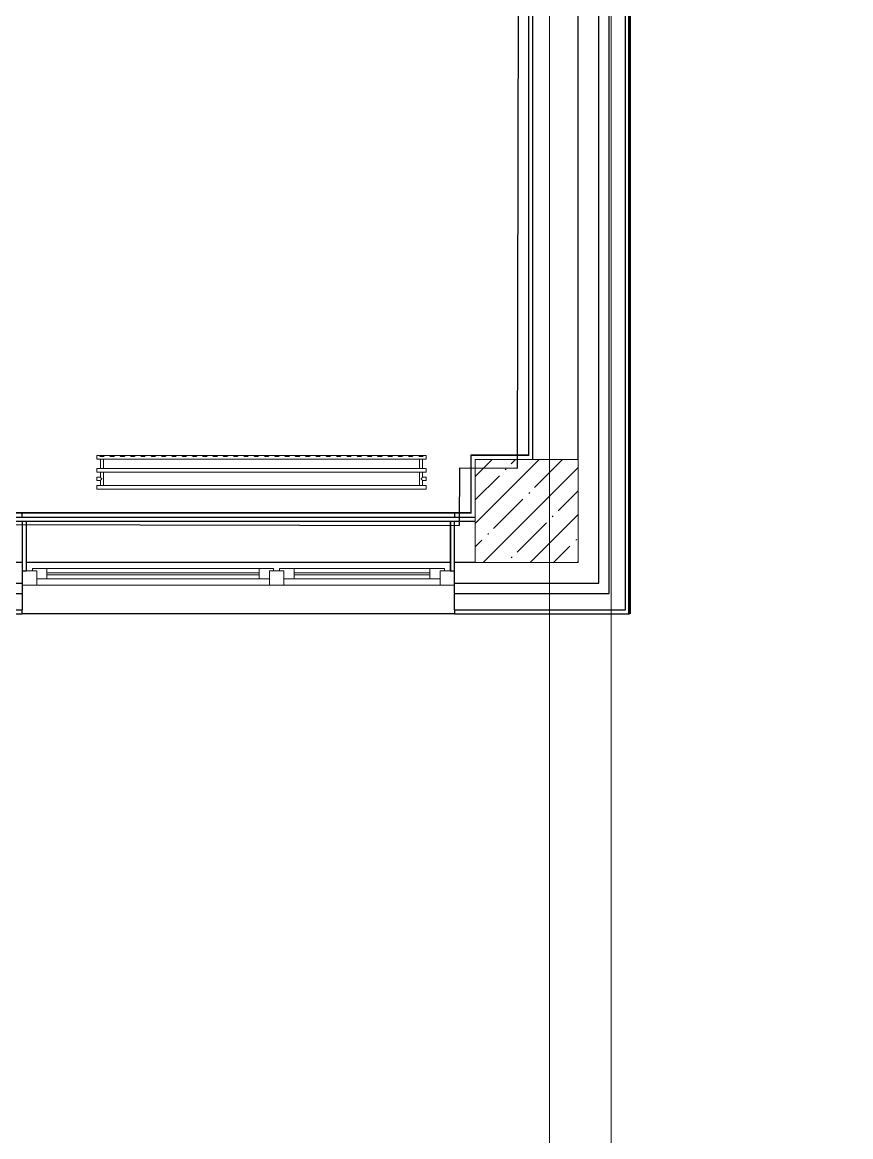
# Model space of a CAD drawing. Header units: millimetres. Extents: x 3914 to 443608, y -156176 to 78197.
# Drawn here: x 108257 to 112281, y -145351 to -139939 of the extents above; entities that cross this region are included whole.
import ezdxf

# ---------------------------------------------------------------- set-up
doc = ezdxf.new("R2010")
doc.units = ezdxf.units.MM
for name, color, linetype, lineweight in [('0) клиннинг', 90, 'Continuous', 60), ('A-FLOR', 7, 'Continuous', 9), ('A-GLAZ', 7, 'Continuous', 9), ('A-GLAZ-1', 7, 'Continuous', 5), ('S-COLS-1', 7, 'Continuous', 5), ('Оси', 7, 'Continuous', 9)]:
    doc.layers.add(name, color=color, linetype=linetype, lineweight=lineweight)
doc.layers.add('M-EQPM-1', color=7, linetype='Continuous', lineweight=9, true_color=0xb2b2b2)

# ---------------------------------------------------------------- blocks, each defined once
blk = doc.blocks.new('120_Окно_СКБ_2Ст - 120_Окно_СКБ_2Ст 2100х2500 _мал створка СЛЕВА_-19967351-Объем проектирования 1 этажа')
at = {"layer": 'A-GLAZ'}
for p, q in [((-1050, -75), (-1050, -5)), ((-1050, -5), (-980, -5)), ((-980, -5), (-980, -75)), ((-220, -35), (-980, -35)), ((-980, -35), (-980, -75)), ((-930, -85), (-930, -35)), ((-270, -85), (-270, -35)), ((-220, -75), (-220, -5)), ((-220, -5), (-150, -5)), ((-220, -75), (-220, -35)), ((-150, -5), (-150, -75)), ((980, -35), (-150, -35)), ((-150, -35), (-150, -75)), ((-100, -85), (-100, -35)), ((930, -85), (930, -35)), ((980, -75), (980, -5)), ((980, -5), (1050, -5)), ((980, -75), (980, -35)), ((1050, -5), (1050, -75)), ((-980, -75), (-1050, -75)), ((-980, -75), (-1000, -75)), ((-1000, -75), (-1000, -85)), ((-1000, -85), (-200, -85)), ((-200, -85), (-1000, -85)), ((-150, -75), (-220, -75)), ((-200, -75), (-220, -75)), ((-200, -85), (-200, -75)), ((-150, -75), (-170, -75)), ((-170, -75), (-170, -85)), ((-170, -85), (1000, -85)), ((1000, -85), (-170, -85)), ((1050, -75), (980, -75)), ((1000, -75), (980, -75)), ((1000, -85), (1000, -75))]:
    blk.add_line(p, q, dxfattribs=at)
at = {"layer": 'A-GLAZ-1'}
for p, q in [((1050, -5), (-1050, -5)), ((-1030, -75), (-1000, -75)), ((-930, -55), (-270, -55)), ((-270, -65), (-930, -65)), ((-200, -75), (-170, -75)), ((-100, -55), (930, -55)), ((930, -65), (-100, -65)), ((1000, -75), (1030, -75))]:
    blk.add_line(p, q, dxfattribs=at)
blk = doc.blocks.new('BSC_Колонна _Прямоугольная - 500х500-V185-Объем проектирования 1 этажа')
at = {"layer": 'S-COLS-1'}
h = blk.add_hatch(dxfattribs=at)
h.set_pattern_fill('FP_174', color=256, style=0, pattern_type=2)
h.set_pattern_definition([(45, (-84450, -3800), (-114.04925, 114.04925), []), (45, (-84335.95, -3800), (-114.04925, 114.04925), [201.613, -40.323, 6.706, -33.617])])
h.paths.add_polyline_path([(-187.2, -250), (250, -250), (250, 250), (-250, 250), (-250, -250)])
for p, q in [((250, 250), (-250, 250)), ((-250, 250), (-250, -250)), ((250, -250), (250, 250)), ((-250, -250), (250, -250))]:
    blk.add_line(p, q, dxfattribs=at)
blk = doc.blocks.new('radiator_prado_classic_z_tip_30_po exemplyaru - Classic Z Тип 30-500-V241-Объем проектирования 1 этажа')
at = {"layer": 'M-EQPM-1'}
for p, q in [((0, 228), (0, 210)), ((1600, 228), (0, 228)), ((0, 210), (0, 228)), ((0, 228), (12.5, 228)), ((12.5, 228), (37.5, 228)), ((37.5, 228), (12.5, 228)), ((12.5, 228), (37.5, 228)), ((12.5, 228), (17.5, 223)), ((12.5, 228), (17.5, 223)), ((32.5, 223), (17.5, 223)), ((17.5, 223), (32.5, 223)), ((32.5, 223), (37.5, 228)), ((37.5, 228), (32.5, 223)), ((37.5, 228), (62.5, 228)), ((62.5, 228), (87.5, 228)), ((87.5, 228), (62.5, 228)), ((62.5, 228), (87.5, 228)), ((62.5, 228), (67.5, 223)), ((62.5, 228), (67.5, 223)), ((82.5, 223), (67.5, 223)), ((67.5, 223), (82.5, 223)), ((82.5, 223), (87.5, 228)), ((87.5, 228), (82.5, 223)), ((87.5, 228), (112.5, 228)), ((112.5, 228), (137.5, 228)), ((137.5, 228), (112.5, 228)), ((112.5, 228), (137.5, 228)), ((112.5, 228), (117.5, 223)), ((112.5, 228), (117.5, 223)), ((132.5, 223), (117.5, 223)), ((117.5, 223), (132.5, 223)), ((132.5, 223), (137.5, 228)), ((137.5, 228), (132.5, 223)), ((137.5, 228), (162.5, 228)), ((162.5, 228), (187.5, 228)), ((187.5, 228), (162.5, 228)), ((162.5, 228), (187.5, 228)), ((162.5, 228), (167.5, 223)), ((162.5, 228), (167.5, 223)), ((182.5, 223), (167.5, 223)), ((167.5, 223), (182.5, 223)), ((182.5, 223), (187.5, 228)), ((187.5, 228), (182.5, 223)), ((187.5, 228), (212.5, 228)), ((212.5, 228), (237.5, 228)), ((237.5, 228), (212.5, 228)), ((212.5, 228), (237.5, 228)), ((212.5, 228), (217.5, 223)), ((212.5, 228), (217.5, 223)), ((232.5, 223), (217.5, 223)), ((217.5, 223), (232.5, 223)), ((232.5, 223), (237.5, 228)), ((237.5, 228), (232.5, 223)), ((237.5, 228), (262.5, 228)), ((262.5, 228), (287.5, 228)), ((287.5, 228), (262.5, 228)), ((262.5, 228), (287.5, 228)), ((262.5, 228), (267.5, 223)), ((262.5, 228), (267.5, 223)), ((282.5, 223), (267.5, 223)), ((267.5, 223), (282.5, 223)), ((282.5, 223), (287.5, 228)), ((287.5, 228), (282.5, 223)), ((287.5, 228), (312.5, 228)), ((312.5, 228), (337.5, 228)), ((337.5, 228), (312.5, 228)), ((312.5, 228), (337.5, 228)), ((312.5, 228), (317.5, 223)), ((312.5, 228), (317.5, 223)), ((332.5, 223), (317.5, 223)), ((317.5, 223), (332.5, 223)), ((332.5, 223), (337.5, 228)), ((337.5, 228), (332.5, 223)), ((337.5, 228), (362.5, 228)), ((362.5, 228), (387.5, 228)), ((387.5, 228), (362.5, 228)), ((362.5, 228), (387.5, 228)), ((362.5, 228), (367.5, 223)), ((362.5, 228), (367.5, 223)), ((382.5, 223), (367.5, 223)), ((367.5, 223), (382.5, 223)), ((382.5, 223), (387.5, 228)), ((387.5, 228), (382.5, 223)), ((387.5, 228), (412.5, 228)), ((412.5, 228), (437.5, 228)), ((437.5, 228), (412.5, 228)), ((412.5, 228), (437.5, 228)), ((412.5, 228), (417.5, 223)), ((412.5, 228), (417.5, 223)), ((432.5, 223), (417.5, 223)), ((417.5, 223), (432.5, 223)), ((432.5, 223), (437.5, 228)), ((437.5, 228), (432.5, 223)), ((437.5, 228), (462.5, 228)), ((462.5, 228), (487.5, 228)), ((487.5, 228), (462.5, 228)), ((462.5, 228), (487.5, 228)), ((462.5, 228), (467.5, 223)), ((462.5, 228), (467.5, 223)), ((482.5, 223), (467.5, 223)), ((467.5, 223), (482.5, 223)), ((482.5, 223), (487.5, 228)), ((487.5, 228), (482.5, 223)), ((487.5, 228), (512.5, 228)), ((512.5, 228), (537.5, 228)), ((537.5, 228), (512.5, 228)), ((512.5, 228), (537.5, 228)), ((512.5, 228), (517.5, 223)), ((512.5, 228), (517.5, 223)), ((532.5, 223), (517.5, 223)), ((517.5, 223), (532.5, 223)), ((532.5, 223), (537.5, 228)), ((537.5, 228), (532.5, 223)), ((537.5, 228), (562.5, 228)), ((562.5, 228), (587.5, 228)), ((587.5, 228), (562.5, 228)), ((562.5, 228), (587.5, 228)), ((562.5, 228), (567.5, 223)), ((562.5, 228), (567.5, 223)), ((582.5, 223), (567.5, 223)), ((567.5, 223), (582.5, 223)), ((582.5, 223), (587.5, 228)), ((587.5, 228), (582.5, 223)), ((587.5, 228), (612.5, 228)), ((612.5, 228), (637.5, 228)), ((637.5, 228), (612.5, 228)), ((612.5, 228), (637.5, 228)), ((612.5, 228), (617.5, 223)), ((612.5, 228), (617.5, 223)), ((632.5, 223), (617.5, 223)), ((617.5, 223), (632.5, 223)), ((632.5, 223), (637.5, 228)), ((637.5, 228), (632.5, 223)), ((637.5, 228), (662.5, 228)), ((662.5, 228), (687.5, 228)), ((687.5, 228), (662.5, 228)), ((662.5, 228), (687.5, 228)), ((662.5, 228), (667.5, 223)), ((662.5, 228), (667.5, 223)), ((682.5, 223), (667.5, 223)), ((667.5, 223), (682.5, 223)), ((682.5, 223), (687.5, 228)), ((687.5, 228), (682.5, 223)), ((687.5, 228), (712.5, 228)), ((712.5, 228), (737.5, 228)), ((737.5, 228), (712.5, 228)), ((712.5, 228), (737.5, 228)), ((712.5, 228), (717.5, 223)), ((712.5, 228), (717.5, 223)), ((732.5, 223), (717.5, 223)), ((717.5, 223), (732.5, 223)), ((732.5, 223), (737.5, 228)), ((737.5, 228), (732.5, 223)), ((737.5, 228), (762.5, 228)), ((762.5, 228), (787.5, 228)), ((787.5, 228), (762.5, 228)), ((762.5, 228), (787.5, 228)), ((762.5, 228), (767.5, 223)), ((762.5, 228), (767.5, 223)), ((782.5, 223), (767.5, 223)), ((767.5, 223), (782.5, 223)), ((782.5, 223), (787.5, 228)), ((787.5, 228), (782.5, 223)), ((787.5, 228), (812.5, 228)), ((812.5, 228), (837.5, 228)), ((837.5, 228), (812.5, 228)), ((812.5, 228), (837.5, 228)), ((812.5, 228), (817.5, 223)), ((812.5, 228), (817.5, 223)), ((832.5, 223), (817.5, 223)), ((817.5, 223), (832.5, 223)), ((832.5, 223), (837.5, 228)), ((837.5, 228), (832.5, 223)), ((837.5, 228), (862.5, 228)), ((862.5, 228), (887.5, 228)), ((887.5, 228), (862.5, 228)), ((862.5, 228), (887.5, 228)), ((862.5, 228), (867.5, 223)), ((862.5, 228), (867.5, 223)), ((882.5, 223), (867.5, 223)), ((867.5, 223), (882.5, 223)), ((882.5, 223), (887.5, 228)), ((887.5, 228), (882.5, 223)), ((887.5, 228), (912.5, 228)), ((912.5, 228), (937.5, 228)), ((937.5, 228), (912.5, 228)), ((912.5, 228), (937.5, 228)), ((912.5, 228), (917.5, 223)), ((912.5, 228), (917.5, 223)), ((932.5, 223), (917.5, 223)), ((917.5, 223), (932.5, 223)), ((932.5, 223), (937.5, 228)), ((937.5, 228), (932.5, 223)), ((937.5, 228), (962.5, 228)), ((962.5, 228), (987.5, 228)), ((987.5, 228), (962.5, 228)), ((962.5, 228), (987.5, 228)), ((962.5, 228), (967.5, 223)), ((962.5, 228), (967.5, 223)), ((982.5, 223), (967.5, 223)), ((967.5, 223), (982.5, 223)), ((982.5, 223), (987.5, 228)), ((987.5, 228), (982.5, 223)), ((987.5, 228), (1012.5, 228)), ((1012.5, 228), (1037.5, 228)), ((1037.5, 228), (1012.5, 228)), ((1012.5, 228), (1037.5, 228)), ((1012.5, 228), (1017.5, 223)), ((1012.5, 228), (1017.5, 223)), ((1032.5, 223), (1017.5, 223)), ((1017.5, 223), (1032.5, 223)), ((1032.5, 223), (1037.5, 228)), ((1037.5, 228), (1032.5, 223)), ((1037.5, 228), (1062.5, 228)), ((1062.5, 228), (1087.5, 228)), ((1087.5, 228), (1062.5, 228)), ((1062.5, 228), (1087.5, 228)), ((1062.5, 228), (1067.5, 223)), ((1062.5, 228), (1067.5, 223)), ((1082.5, 223), (1067.5, 223)), ((1067.5, 223), (1082.5, 223)), ((1082.5, 223), (1087.5, 228)), ((1087.5, 228), (1082.5, 223)), ((1087.5, 228), (1112.5, 228)), ((1112.5, 228), (1137.5, 228)), ((1137.5, 228), (1112.5, 228)), ((1112.5, 228), (1137.5, 228)), ((1112.5, 228), (1117.5, 223)), ((1112.5, 228), (1117.5, 223)), ((1132.5, 223), (1117.5, 223)), ((1117.5, 223), (1132.5, 223)), ((1132.5, 223), (1137.5, 228)), ((1137.5, 228), (1132.5, 223)), ((1137.5, 228), (1162.5, 228)), ((1162.5, 228), (1187.5, 228)), ((1187.5, 228), (1162.5, 228)), ((1162.5, 228), (1187.5, 228)), ((1162.5, 228), (1167.5, 223)), ((1162.5, 228), (1167.5, 223)), ((1182.5, 223), (1167.5, 223)), ((1167.5, 223), (1182.5, 223)), ((1182.5, 223), (1187.5, 228)), ((1187.5, 228), (1182.5, 223)), ((1187.5, 228), (1212.5, 228)), ((1212.5, 228), (1237.5, 228)), ((1237.5, 228), (1212.5, 228)), ((1212.5, 228), (1237.5, 228)), ((1212.5, 228), (1217.5, 223)), ((1212.5, 228), (1217.5, 223)), ((1232.5, 223), (1217.5, 223)), ((1217.5, 223), (1232.5, 223)), ((1232.5, 223), (1237.5, 228)), ((1237.5, 228), (1232.5, 223)), ((1237.5, 228), (1262.5, 228)), ((1262.5, 228), (1287.5, 228)), ((1287.5, 228), (1262.5, 228)), ((1262.5, 228), (1287.5, 228)), ((1262.5, 228), (1267.5, 223)), ((1262.5, 228), (1267.5, 223)), ((1282.5, 223), (1267.5, 223)), ((1267.5, 223), (1282.5, 223)), ((1282.5, 223), (1287.5, 228)), ((1287.5, 228), (1282.5, 223)), ((1287.5, 228), (1312.5, 228)), ((1312.5, 228), (1337.5, 228)), ((1337.5, 228), (1312.5, 228)), ((1312.5, 228), (1337.5, 228)), ((1312.5, 228), (1317.5, 223)), ((1312.5, 228), (1317.5, 223)), ((1332.5, 223), (1317.5, 223)), ((1317.5, 223), (1332.5, 223)), ((1332.5, 223), (1337.5, 228)), ((1337.5, 228), (1332.5, 223)), ((1337.5, 228), (1362.5, 228)), ((1362.5, 228), (1385.4, 228)), ((1387.5, 228), (1362.5, 228)), ((1362.5, 228), (1387.5, 228)), ((1362.5, 228), (1367.5, 223)), ((1362.5, 228), (1367.5, 223)), ((1382.5, 223), (1367.5, 223)), ((1367.5, 223), (1382.5, 223)), ((1382.5, 223), (1387.5, 228)), ((1387.5, 228), (1382.5, 223)), ((1387.5, 228), (1412.5, 228)), ((1412.5, 228), (1437.5, 228)), ((1437.5, 228), (1412.5, 228)), ((1412.5, 228), (1437.5, 228)), ((1412.5, 228), (1417.5, 223)), ((1412.5, 228), (1417.5, 223)), ((1432.5, 223), (1417.5, 223)), ((1417.5, 223), (1432.5, 223)), ((1432.5, 223), (1437.5, 228)), ((1437.5, 228), (1432.5, 223)), ((1437.5, 228), (1462.5, 228)), ((1462.5, 228), (1487.5, 228)), ((1487.5, 228), (1462.5, 228)), ((1462.5, 228), (1487.5, 228)), ((1462.5, 228), (1467.5, 223)), ((1462.5, 228), (1467.5, 223)), ((1482.5, 223), (1467.5, 223)), ((1467.5, 223), (1482.5, 223)), ((1482.5, 223), (1487.5, 228)), ((1487.5, 228), (1482.5, 223)), ((1487.5, 228), (1512.5, 228)), ((1512.5, 228), (1537.5, 228)), ((1537.5, 228), (1512.5, 228)), ((1512.5, 228), (1537.5, 228)), ((1512.5, 228), (1517.5, 223)), ((1512.5, 228), (1517.5, 223)), ((1532.5, 223), (1517.5, 223)), ((1517.5, 223), (1532.5, 223)), ((1532.5, 223), (1537.5, 228)), ((1537.5, 228), (1532.5, 223)), ((1537.5, 228), (1562.5, 228)), ((1562.5, 228), (1587.5, 228)), ((1587.5, 228), (1562.5, 228)), ((1562.5, 228), (1587.5, 228)), ((1562.5, 228), (1567.5, 223)), ((1562.5, 228), (1567.5, 223)), ((1582.5, 223), (1567.5, 223)), ((1567.5, 223), (1582.5, 223)), ((1582.5, 223), (1587.5, 228)), ((1587.5, 228), (1582.5, 223)), ((1587.5, 228), (1600, 228)), ((1600, 210), (1600, 228)), ((1600, 228), (1600, 210)), ((0, 210), (1600, 210)), ((17.8, 210), (0, 210)), ((1600, 164), (0, 164)), ((0, 164), (0, 146)), ((0, 146), (0, 164)), ((0, 164), (17.8, 164)), ((17.5, 210), (17.5, 164)), ((17.5, 210), (17.5, 164)), ((17.8, 210), (17.5, 210)), ((17.5, 210), (17.8, 210)), ((17.8, 210), (17.5, 210)), ((17.5, 210), (32.5, 210)), ((17.8, 164), (17.5, 164)), ((17.5, 164), (17.8, 164)), ((17.8, 164), (17.5, 164)), ((17.5, 164), (32.5, 164)), ((18.5, 210), (17.8, 210)), ((17.8, 210), (32.2, 210)), ((32.2, 210), (17.8, 210)), ((19.7, 164), (17.8, 164)), ((17.8, 164), (32.2, 164)), ((32.2, 164), (17.8, 164)), ((32.2, 210), (18.5, 210)), ((26.9, 164), (19.7, 164)), ((31.5, 164), (26.9, 164)), ((32.2, 164), (31.5, 164)), ((32.5, 210), (32.2, 210)), ((32.2, 210), (32.5, 210)), ((32.5, 210), (32.2, 210)), ((1567.8, 210), (32.2, 210)), ((32.5, 164), (32.2, 164)), ((32.2, 164), (32.5, 164)), ((32.5, 164), (32.2, 164)), ((32.2, 164), (1567.8, 164)), ((32.5, 164), (32.5, 210)), ((32.5, 164), (32.5, 210)), ((1567.5, 210), (1567.5, 164)), ((1567.5, 210), (1567.5, 164)), ((1567.8, 210), (1567.5, 210)), ((1567.5, 210), (1582.5, 210)), ((1567.8, 210), (1567.5, 210)), ((1567.5, 210), (1567.8, 210)), ((1567.8, 164), (1567.5, 164)), ((1567.5, 164), (1582.5, 164)), ((1567.8, 164), (1567.5, 164)), ((1567.5, 164), (1567.8, 164)), ((1582.2, 210), (1567.8, 210)), ((1582.2, 210), (1567.8, 210)), ((1567.8, 210), (1582.2, 210)), ((1582.2, 164), (1567.8, 164)), ((1582.2, 164), (1567.8, 164)), ((1567.8, 164), (1582.2, 164)), ((1582.5, 210), (1582.2, 210)), ((1582.5, 210), (1582.2, 210)), ((1582.2, 210), (1582.5, 210)), ((1600, 210), (1582.2, 210)), ((1582.5, 164), (1582.2, 164)), ((1582.5, 164), (1582.2, 164)), ((1582.2, 164), (1582.5, 164)), ((1582.2, 164), (1600, 164)), ((1582.5, 164), (1582.5, 210)), ((1582.5, 164), (1582.5, 210)), ((1600, 146), (1600, 164)), ((1600, 164), (1600, 146)), ((0, 146), (1600, 146)), ((18.5, 146), (0, 146)), ((17.5, 121.5), (0, 121.5)), ((17.5, 121.5), (0, 121.5)), ((0, 121.5), (0, 120.5)), ((0, 106.5), (0, 121.5)), ((0, 120.5), (0, 107.5)), ((0, 120.5), (0, 119.3)), ((0, 114), (0, 120.5)), ((0, 120.5), (0, 120.5)), ((0, 119.3), (0, 117.8)), ((0, 117.8), (0, 114)), ((0, 114), (0, 110.3)), ((0, 107.5), (0, 114)), ((0, 110.3), (0, 108.7)), ((0, 108.7), (0, 107.5)), ((17.5, 146), (17.5, 121.5)), ((17.5, 146), (17.5, 121.5)), ((17.5, 146), (18.5, 146)), ((18.5, 146), (17.5, 146)), ((17.5, 146), (18.5, 146)), ((32.5, 146), (17.5, 146)), ((18.5, 146), (32.2, 146)), ((32.2, 146), (18.5, 146)), ((18.5, 146), (32.2, 146)), ((32.2, 146), (32.5, 146)), ((32.5, 146), (32.2, 146)), ((32.2, 146), (32.5, 146)), ((1567.8, 146), (32.2, 146)), ((32.5, 82), (32.5, 146)), ((32.5, 82), (32.5, 146)), ((1567.5, 146), (1567.5, 82)), ((1567.5, 146), (1567.5, 82)), ((1567.5, 146), (1567.8, 146)), ((1582.5, 146), (1567.5, 146)), ((1567.5, 146), (1567.8, 146)), ((1567.8, 146), (1567.5, 146)), ((1567.8, 146), (1581.5, 146)), ((1567.8, 146), (1581.5, 146)), ((1581.5, 146), (1567.8, 146)), ((1581.5, 146), (1582.5, 146)), ((1581.5, 146), (1582.5, 146)), ((1582.5, 146), (1581.5, 146)), ((1600, 146), (1581.5, 146)), ((1582.5, 121.5), (1582.5, 146)), ((1582.5, 121.5), (1582.5, 146)), ((1600, 121.5), (1582.5, 121.5)), ((1600, 121.5), (1582.5, 121.5)), ((1600, 121.5), (1600, 106.5)), ((1600, 120.5), (1600, 121.5)), ((1600, 121.5), (1600, 120.5)), ((1600, 120.5), (1600, 121.5)), ((1600, 107.5), (1600, 120.5)), ((1600, 120.5), (1600, 107.5)), ((1600, 107.5), (1600, 120.5)), ((0, 107.5), (0, 106.5)), ((0, 107.5), (0, 107.5)), ((0, 106.5), (17.5, 106.5)), ((0, 106.5), (17.5, 106.5)), ((1600, 82), (0, 82)), ((0, 82), (0, 64)), ((0, 64), (0, 82)), ((0, 82), (18.5, 82)), ((1600, 64), (0, 64)), ((0, 64), (1600, 64)), ((17.5, 106.5), (17.5, 82)), ((17.5, 106.5), (17.5, 82)), ((18.5, 82), (17.5, 82)), ((17.5, 82), (18.5, 82)), ((18.5, 82), (17.5, 82)), ((17.5, 82), (32.5, 82)), ((31.5, 82), (18.5, 82)), ((18.5, 82), (32.2, 82)), ((32.2, 82), (18.5, 82)), ((32.2, 82), (31.5, 82)), ((32.5, 82), (32.2, 82)), ((32.2, 82), (32.5, 82)), ((32.5, 82), (32.2, 82)), ((32.2, 82), (1567.8, 82)), ((1567.8, 82), (1567.5, 82)), ((1567.5, 82), (1582.5, 82)), ((1567.8, 82), (1567.5, 82)), ((1567.5, 82), (1567.8, 82)), ((1581.5, 82), (1567.8, 82)), ((1581.5, 82), (1567.8, 82)), ((1567.8, 82), (1581.5, 82)), ((1582.5, 82), (1581.5, 82)), ((1582.5, 82), (1581.5, 82)), ((1581.5, 82), (1582.5, 82)), ((1581.5, 82), (1600, 82)), ((1582.5, 82), (1582.5, 106.5)), ((1582.5, 106.5), (1600, 106.5)), ((1582.5, 82), (1582.5, 106.5)), ((1582.5, 106.5), (1600, 106.5)), ((1600, 106.5), (1600, 107.5)), ((1600, 107.5), (1600, 106.5)), ((1600, 106.5), (1600, 107.5)), ((1600, 64), (1600, 82)), ((1600, 82), (1600, 64))]:
    blk.add_line(p, q, dxfattribs=at)
for points, knots in [([(18.5, 120.5), (18.4, 120.6), (18.3, 120.7), (18.1, 120.9), (17.9, 121.1), (17.8, 121.2), (17.7, 121.3), (17.5, 121.5), (17.5, 121.5), (17.5, 121.5)], [0.7142857, 0.7142857, 0.7142857, 0.7142857, 0.75, 0.7857143, 0.8214286, 0.8571429, 0.8928571, 0.9285714, 1, 1, 1, 1]), ([(17.5, 121.5), (17.5, 121.5), (17.5, 121.5), (17.7, 121.3), (17.8, 121.2), (17.9, 121.1), (18.1, 120.9), (18.3, 120.7), (18.4, 120.6), (18.5, 120.5)], [0, 0, 0, 0, 0.0714286, 0.1071429, 0.1428571, 0.1785714, 0.2142857, 0.25, 0.2857143, 0.2857143, 0.2857143, 0.2857143]), ([(17.5, 121.5), (17.5, 121.5), (17.5, 121.5), (17.7, 121.3), (17.8, 121.2), (17.9, 121.1), (18.1, 120.9), (18.3, 120.7), (18.4, 120.6), (18.5, 120.5)], [0, 0, 0, 0, 0.0714286, 0.1071429, 0.1428571, 0.1785714, 0.2142857, 0.25, 0.2857143, 0.2857143, 0.2857143, 0.2857143]), ([(25, 114), (24.5, 114.5), (23.6, 115.4), (22.4, 116.6), (21.6, 117.4), (21.1, 117.9), (20.8, 118.2), (20.5, 118.5), (20.2, 118.8), (19.8, 119.1), (19.6, 119.4), (19.3, 119.7), (19, 120), (18.7, 120.3), (18.5, 120.5), (18.3, 120.7), (18.1, 120.9), (17.9, 121.1), (17.8, 121.2), (17.7, 121.3), (17.5, 121.5), (17.5, 121.5), (17.5, 121.5)], [0, 0, 0, 0, 0.142857, 0.285714, 0.357143, 0.392857, 0.428571, 0.464286, 0.5, 0.535714, 0.571429, 0.607143, 0.642857, 0.678571, 0.714286, 0.75, 0.785714, 0.821429, 0.857143, 0.892857, 0.928571, 1, 1, 1, 1]), ([(17.5, 106.5), (17.5, 106.5), (17.5, 106.5), (17.7, 106.7), (17.8, 106.8), (17.9, 106.9), (18.1, 107.1), (18.3, 107.3), (18.5, 107.5), (18.7, 107.7), (19, 108), (19.3, 108.3), (19.6, 108.6), (19.8, 108.9), (20.3, 109.3), (20.7, 109.7), (21.1, 110.1), (21.6, 110.6), (22.4, 111.4), (23.6, 112.6), (24.5, 113.5), (25, 114)], [0, 0, 0, 0, 0.071429, 0.107143, 0.142857, 0.178571, 0.214286, 0.25, 0.285714, 0.321429, 0.357143, 0.392857, 0.428571, 0.464286, 0.5, 0.571429, 0.607143, 0.642857, 0.714286, 0.857143, 1, 1, 1, 1]), ([(22.1, 116.9), (21.9, 117.1), (21.6, 117.4), (21.1, 117.9), (20.8, 118.2), (20.5, 118.5), (20.2, 118.8), (19.9, 119.2), (19.7, 119.3), (19.6, 119.4)], [0.2857143, 0.2857143, 0.2857143, 0.2857143, 0.3571429, 0.3928571, 0.4285714, 0.4642857, 0.5, 0.5357143, 0.5714286, 0.5714286, 0.5714286, 0.5714286]), ([(19.6, 119.4), (19.7, 119.3), (19.9, 119.2), (20.3, 118.7), (20.7, 118.3), (21.1, 117.9), (21.6, 117.4), (21.9, 117.1), (22.1, 116.9)], [0.4285714, 0.4285714, 0.4285714, 0.4285714, 0.4642857, 0.5, 0.5714286, 0.6071429, 0.6428571, 0.7142857, 0.7142857, 0.7142857, 0.7142857]), ([(19.6, 119.4), (19.7, 119.3), (19.8, 119.1), (20.3, 118.7), (20.7, 118.3), (21.1, 117.9), (21.6, 117.4), (21.9, 117.1), (22.1, 116.9)], [0.4285714, 0.4285714, 0.4285714, 0.4285714, 0.4642857, 0.5, 0.5714286, 0.6071429, 0.6428571, 0.7142857, 0.7142857, 0.7142857, 0.7142857]), ([(19.6, 108.6), (19.7, 108.7), (19.9, 108.8), (20.3, 109.3), (20.7, 109.7), (21.1, 110.1), (21.6, 110.6), (21.9, 110.9), (22.1, 111.1)], [0.4285714, 0.4285714, 0.4285714, 0.4285714, 0.4642857, 0.5, 0.5714286, 0.6071429, 0.6428571, 0.7142857, 0.7142857, 0.7142857, 0.7142857]), ([(22.1, 111.1), (21.9, 110.9), (21.6, 110.6), (21.1, 110.1), (20.8, 109.8), (20.5, 109.5), (20.2, 109.2), (19.9, 108.8), (19.7, 108.7), (19.6, 108.6)], [0.2857143, 0.2857143, 0.2857143, 0.2857143, 0.3571429, 0.3928571, 0.4285714, 0.4642857, 0.5, 0.5357143, 0.5714286, 0.5714286, 0.5714286, 0.5714286]), ([(22.1, 111.1), (21.9, 110.9), (21.6, 110.6), (21.1, 110.1), (20.8, 109.8), (20.5, 109.5), (20.2, 109.2), (19.8, 108.9), (19.7, 108.7), (19.6, 108.6)], [0.2857143, 0.2857143, 0.2857143, 0.2857143, 0.3571429, 0.3928571, 0.4285714, 0.4642857, 0.5, 0.5357143, 0.5714286, 0.5714286, 0.5714286, 0.5714286]), ([(1575, 114), (1575.5, 114.5), (1576.4, 115.4), (1577.6, 116.6), (1578.4, 117.4), (1578.9, 117.9), (1579.2, 118.2), (1579.5, 118.5), (1579.8, 118.8), (1580.1, 119.2), (1580.4, 119.4), (1580.7, 119.7), (1581, 120), (1581.3, 120.3), (1581.5, 120.5), (1581.7, 120.7), (1581.9, 120.9), (1582.1, 121.1), (1582.2, 121.2), (1582.3, 121.3), (1582.5, 121.5), (1582.5, 121.5), (1582.5, 121.5)], [0, 0, 0, 0, 0.142857, 0.285714, 0.357143, 0.392857, 0.428571, 0.464286, 0.5, 0.535714, 0.571429, 0.607143, 0.642857, 0.678571, 0.714286, 0.75, 0.785714, 0.821429, 0.857143, 0.892857, 0.928571, 1, 1, 1, 1]), ([(1582.5, 106.5), (1582.5, 106.5), (1582.5, 106.5), (1582.3, 106.7), (1582.2, 106.8), (1582.1, 106.9), (1581.9, 107.1), (1581.7, 107.3), (1581.5, 107.5), (1581.3, 107.7), (1581, 108), (1580.7, 108.3), (1580.4, 108.6), (1580.1, 108.8), (1579.7, 109.3), (1579.3, 109.7), (1578.9, 110.1), (1578.4, 110.6), (1577.6, 111.4), (1576.4, 112.6), (1575.5, 113.5), (1575, 114)], [0, 0, 0, 0, 0.071429, 0.107143, 0.142857, 0.178571, 0.214286, 0.25, 0.285714, 0.321429, 0.357143, 0.392857, 0.428571, 0.464286, 0.5, 0.571429, 0.607143, 0.642857, 0.714286, 0.857143, 1, 1, 1, 1]), ([(1580.4, 119.4), (1580.3, 119.3), (1580.1, 119.2), (1579.7, 118.7), (1579.3, 118.3), (1578.9, 117.9), (1578.4, 117.4), (1578.1, 117.1), (1577.9, 116.9)], [0.4285714, 0.4285714, 0.4285714, 0.4285714, 0.4642857, 0.5, 0.5714286, 0.6071429, 0.6428571, 0.7142857, 0.7142857, 0.7142857, 0.7142857]), ([(1580.4, 119.4), (1580.3, 119.3), (1580.1, 119.2), (1579.7, 118.7), (1579.3, 118.3), (1578.9, 117.9), (1578.4, 117.4), (1578.1, 117.1), (1577.9, 116.9)], [0.4285714, 0.4285714, 0.4285714, 0.4285714, 0.4642857, 0.5, 0.5714286, 0.6071429, 0.6428571, 0.7142857, 0.7142857, 0.7142857, 0.7142857]), ([(1577.9, 116.9), (1578.1, 117.1), (1578.4, 117.4), (1578.9, 117.9), (1579.2, 118.2), (1579.5, 118.5), (1579.8, 118.8), (1580.1, 119.2), (1580.3, 119.3), (1580.4, 119.4)], [0.2857143, 0.2857143, 0.2857143, 0.2857143, 0.3571429, 0.3928571, 0.4285714, 0.4642857, 0.5, 0.5357143, 0.5714286, 0.5714286, 0.5714286, 0.5714286]), ([(1577.9, 111.1), (1578.1, 110.9), (1578.4, 110.6), (1578.9, 110.1), (1579.2, 109.8), (1579.5, 109.5), (1579.8, 109.2), (1580.1, 108.8), (1580.3, 108.7), (1580.4, 108.6)], [0.2857143, 0.2857143, 0.2857143, 0.2857143, 0.3571429, 0.3928571, 0.4285714, 0.4642857, 0.5, 0.5357143, 0.5714286, 0.5714286, 0.5714286, 0.5714286]), ([(1577.9, 111.1), (1578.1, 110.9), (1578.4, 110.6), (1578.9, 110.1), (1579.2, 109.8), (1579.5, 109.5), (1579.8, 109.2), (1580.1, 108.8), (1580.3, 108.7), (1580.4, 108.6)], [0.2857143, 0.2857143, 0.2857143, 0.2857143, 0.3571429, 0.3928571, 0.4285714, 0.4642857, 0.5, 0.5357143, 0.5714286, 0.5714286, 0.5714286, 0.5714286]), ([(1580.4, 108.6), (1580.3, 108.7), (1580.1, 108.8), (1579.7, 109.3), (1579.3, 109.7), (1578.9, 110.1), (1578.4, 110.6), (1578.1, 110.9), (1577.9, 111.1)], [0.4285714, 0.4285714, 0.4285714, 0.4285714, 0.4642857, 0.5, 0.5714286, 0.6071429, 0.6428571, 0.7142857, 0.7142857, 0.7142857, 0.7142857]), ([(1582.5, 121.5), (1582.5, 121.5), (1582.5, 121.5), (1582.3, 121.3), (1582.2, 121.2), (1582.1, 121.1), (1581.9, 120.9), (1581.7, 120.7), (1581.6, 120.6), (1581.5, 120.5)], [0, 0, 0, 0, 0.0714286, 0.1071429, 0.1428571, 0.1785714, 0.2142857, 0.25, 0.2857143, 0.2857143, 0.2857143, 0.2857143]), ([(1582.5, 121.5), (1582.5, 121.5), (1582.5, 121.5), (1582.3, 121.3), (1582.2, 121.2), (1582.1, 121.1), (1581.9, 120.9), (1581.7, 120.7), (1581.6, 120.6), (1581.5, 120.5)], [0, 0, 0, 0, 0.0714286, 0.1071429, 0.1428571, 0.1785714, 0.2142857, 0.25, 0.2857143, 0.2857143, 0.2857143, 0.2857143]), ([(1581.5, 120.5), (1581.6, 120.6), (1581.7, 120.7), (1581.9, 120.9), (1582.1, 121.1), (1582.2, 121.2), (1582.3, 121.3), (1582.5, 121.5), (1582.5, 121.5), (1582.5, 121.5)], [0.7142857, 0.7142857, 0.7142857, 0.7142857, 0.75, 0.7857143, 0.8214286, 0.8571429, 0.8928571, 0.9285714, 1, 1, 1, 1]), ([(17.5, 106.5), (17.5, 106.5), (17.5, 106.5), (17.7, 106.7), (17.8, 106.8), (17.9, 106.9), (18.1, 107.1), (18.3, 107.3), (18.4, 107.4), (18.5, 107.5)], [0, 0, 0, 0, 0.0714286, 0.1071429, 0.1428571, 0.1785714, 0.2142857, 0.25, 0.2857143, 0.2857143, 0.2857143, 0.2857143]), ([(18.5, 107.5), (18.4, 107.4), (18.3, 107.3), (18.1, 107.1), (17.9, 106.9), (17.8, 106.8), (17.7, 106.7), (17.5, 106.5), (17.5, 106.5), (17.5, 106.5)], [0.7142857, 0.7142857, 0.7142857, 0.7142857, 0.75, 0.7857143, 0.8214286, 0.8571429, 0.8928571, 0.9285714, 1, 1, 1, 1]), ([(18.5, 107.5), (18.4, 107.4), (18.3, 107.3), (18.1, 107.1), (17.9, 106.9), (17.8, 106.8), (17.7, 106.7), (17.5, 106.5), (17.5, 106.5), (17.5, 106.5)], [0.7142857, 0.7142857, 0.7142857, 0.7142857, 0.75, 0.7857143, 0.8214286, 0.8571429, 0.8928571, 0.9285714, 1, 1, 1, 1]), ([(1581.5, 107.5), (1581.6, 107.4), (1581.7, 107.3), (1581.9, 107.1), (1582.1, 106.9), (1582.2, 106.8), (1582.3, 106.7), (1582.5, 106.5), (1582.5, 106.5), (1582.5, 106.5)], [0.7142857, 0.7142857, 0.7142857, 0.7142857, 0.75, 0.7857143, 0.8214286, 0.8571429, 0.8928571, 0.9285714, 1, 1, 1, 1]), ([(1581.5, 107.5), (1581.6, 107.4), (1581.7, 107.3), (1581.9, 107.1), (1582.1, 106.9), (1582.2, 106.8), (1582.3, 106.7), (1582.5, 106.5), (1582.5, 106.5), (1582.5, 106.5)], [0.7142857, 0.7142857, 0.7142857, 0.7142857, 0.75, 0.7857143, 0.8214286, 0.8571429, 0.8928571, 0.9285714, 1, 1, 1, 1]), ([(1582.5, 106.5), (1582.5, 106.5), (1582.5, 106.5), (1582.3, 106.7), (1582.2, 106.8), (1582.1, 106.9), (1581.9, 107.1), (1581.7, 107.3), (1581.6, 107.4), (1581.5, 107.5)], [0, 0, 0, 0, 0.0714286, 0.1071429, 0.1428571, 0.1785714, 0.2142857, 0.25, 0.2857143, 0.2857143, 0.2857143, 0.2857143])]:
    blk.add_open_spline(points, degree=3, knots=knots, dxfattribs=at)
for points in [[(19.6, 119.4), (19.5, 119.5), (19.3, 119.7), (19, 120), (18.7, 120.3), (18.6, 120.4), (18.5, 120.5)], [(18.5, 120.5), (18.6, 120.4), (18.7, 120.3), (19, 120), (19.3, 119.7), (19.5, 119.5), (19.6, 119.4)], [(18.5, 120.5), (18.6, 120.4), (18.7, 120.3), (19, 120), (19.3, 119.7), (19.5, 119.5), (19.6, 119.4)], [(18.5, 107.5), (18.6, 107.6), (18.7, 107.7), (19, 108), (19.3, 108.3), (19.5, 108.5), (19.6, 108.6)], [(19.6, 108.6), (19.5, 108.5), (19.3, 108.3), (19, 108), (18.7, 107.7), (18.6, 107.6), (18.5, 107.5)], [(19.6, 108.6), (19.5, 108.5), (19.3, 108.3), (19, 108), (18.7, 107.7), (18.6, 107.6), (18.5, 107.5)], [(25, 114), (24.5, 114.5), (23.6, 115.4), (22.6, 116.4), (22.1, 116.9)], [(22.1, 116.9), (22.6, 116.4), (23.6, 115.4), (24.5, 114.5), (25, 114)], [(22.1, 116.9), (22.6, 116.4), (23.6, 115.4), (24.5, 114.5), (25, 114)], [(22.1, 111.1), (22.6, 111.6), (23.6, 112.6), (24.5, 113.5), (25, 114)], [(25, 114), (24.5, 113.5), (23.6, 112.6), (22.6, 111.6), (22.1, 111.1)], [(25, 114), (24.5, 113.5), (23.6, 112.6), (22.6, 111.6), (22.1, 111.1)], [(1577.9, 116.9), (1577.4, 116.4), (1576.4, 115.4), (1575.5, 114.5), (1575, 114)], [(1577.9, 116.9), (1577.4, 116.4), (1576.4, 115.4), (1575.5, 114.5), (1575, 114)], [(1575, 114), (1575.5, 114.5), (1576.4, 115.4), (1577.4, 116.4), (1577.9, 116.9)], [(1575, 114), (1575.5, 113.5), (1576.4, 112.6), (1577.4, 111.6), (1577.9, 111.1)], [(1575, 114), (1575.5, 113.5), (1576.4, 112.6), (1577.4, 111.6), (1577.9, 111.1)], [(1577.9, 111.1), (1577.4, 111.6), (1576.4, 112.6), (1575.5, 113.5), (1575, 114)], [(1581.5, 120.5), (1581.4, 120.4), (1581.3, 120.3), (1581, 120), (1580.7, 119.7), (1580.5, 119.5), (1580.4, 119.4)], [(1581.5, 120.5), (1581.4, 120.4), (1581.3, 120.3), (1581, 120), (1580.7, 119.7), (1580.5, 119.5), (1580.4, 119.4)], [(1580.4, 119.4), (1580.5, 119.5), (1580.7, 119.7), (1581, 120), (1581.3, 120.3), (1581.4, 120.4), (1581.5, 120.5)], [(1580.4, 108.6), (1580.5, 108.5), (1580.7, 108.3), (1581, 108), (1581.3, 107.7), (1581.4, 107.6), (1581.5, 107.5)], [(1580.4, 108.6), (1580.5, 108.5), (1580.7, 108.3), (1581, 108), (1581.3, 107.7), (1581.4, 107.6), (1581.5, 107.5)], [(1581.5, 107.5), (1581.4, 107.6), (1581.3, 107.7), (1581, 108), (1580.7, 108.3), (1580.5, 108.5), (1580.4, 108.6)]]:
    blk.add_open_spline(points, degree=3, dxfattribs=at)

msp = doc.modelspace()

# ---------------------------------------------------------------- linework, layer by layer
for p, q in [((110716, -135233.7), (110716, -142041.7)), ((110737, -142062.7), (110737, -135212.7)), ((110957, -142062.7), (110957, -135212.7)), ((111057, -142662.7), (111057, -138612.7)), ((111107, -142712.7), (111107, -138612.7)), ((111187, -142792.7), (111187, -138612.7)), ((111207, -142812.7), (111207, -138620.7)), ((110716, -142041.7), (110436, -142041.7)), ((110436, -142041.7), (110436, -142321.7)), ((110717, -142042.7), (110716, -142042.7)), ((110436, -142321.7), (108108, -142321.7)), ((108257, -142342.7), (108257, -142322.7)), ((110357, -142322.7), (110357, -142342.7)), ((110437, -142322.7), (110436, -142322.7)), ((107107, -142362.7), (110457, -142362.7)), ((108087, -142342.7), (108257, -142342.7)), ((108257, -142342.7), (110357, -142342.7)), ((108257, -142362.7), (108257, -142792.7)), ((108277, -142602.7), (108277, -142362.7)), ((108278, -142602.7), (108278, -142362.7)), ((110336, -142362.7), (110336, -142602.7)), ((110337, -142362.7), (110337, -142602.7)), ((110357, -142342.7), (110457, -142342.7)), ((110357, -142792.7), (110357, -142362.7)), ((108257, -142562.7), (107107, -142562.7)), ((108257, -142602.7), (108277, -142602.7)), ((110337, -142562.7), (108277, -142562.7)), ((108277, -142602.7), (108278, -142602.7)), ((110336, -142602.7), (110337, -142602.7)), ((110337, -142602.7), (110357, -142602.7)), ((110457, -142562.7), (110357, -142562.7)), ((106337.5, -142662.7), (108257, -142662.7)), ((110357, -142662.7), (111057, -142662.7)), ((106337.5, -142712.7), (108257, -142712.7)), ((110357, -142712.7), (111107, -142712.7)), ((106337.5, -142792.7), (108257, -142792.7)), ((106337.5, -142812.7), (108257, -142812.7)), ((108257, -142812.7), (108257, -142792.7)), ((110357, -142812.7), (108257, -142812.7)), ((110357, -142792.7), (110357, -142812.7)), ((110357, -142792.7), (111187, -142792.7)), ((110357, -142812.7), (111207, -142812.7))]:
    msp.add_line(p, q)
at = {"flags": 128}
msp.add_lwpolyline([(106989.6, -135287.8), (106985.7, -136945.8), (108073.7, -136948.4), (108070.9, -138148.4), (108062.9, -138148.4), (108052.9, -142378.4), (110380.9, -142383.8), (110381.6, -142103.8), (110661.6, -142104.5), (110677.6, -135296.5)], close=True, dxfattribs=at)
at = {"layer": '0) клиннинг'}
msp.add_line((111207, -142812.7), (111207, -138620.7), dxfattribs=at)
at = {"layer": 'A-FLOR'}
for p, q in [((110717, -135233.7), (110717, -142042.7)), ((110716, -142042.7), (110437, -142042.7)), ((110437, -142042.7), (110437, -142322.7)), ((110436, -142322.7), (108107, -142322.7))]:
    msp.add_line(p, q, dxfattribs=at)
at = {"layer": 'Оси'}
for points in [[(110817, -148019), (110817, -143019), (110817, -129197.6), (110817, -124197.6)], [(112280.8, -148019), (112280.8, -147299.5), (111117, -146155.8), (111117, -141155.8), (111117, -129197.6), (111117, -124197.6)]]:
    msp.add_lwpolyline(points, dxfattribs=at)

# ---------------------------------------------------------------- block references
msp.add_blockref('BSC_Колонна _Прямоугольная - 500х500-V185-Объем проектирования 1 этажа', (110707, -142312.7))
at = {"color": 3, "rotation": 180}
msp.add_blockref('120_Окно_СКБ_2Ст - 120_Окно_СКБ_2Ст 2100х2500 _мал створка СЛЕВА_-19967351-Объем проектирования 1 этажа', (109307, -142677.7), dxfattribs=at)
at = {"layer": 'M-EQPM-1'}
msp.add_blockref('radiator_prado_classic_z_tip_30_po exemplyaru - Classic Z Тип 30-500-V241-Объем проектирования 1 этажа', (108618.7, -142270.7), dxfattribs=at)

doc.saveas('drawing.dxf')
